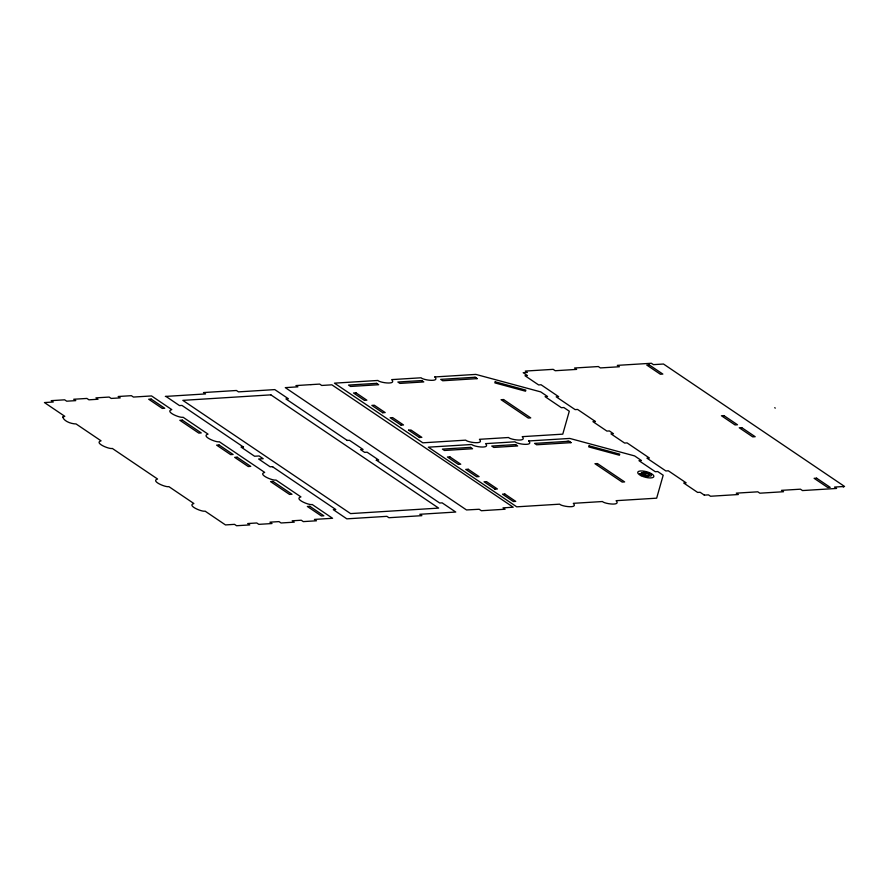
<?xml version="1.0" encoding="UTF-8"?>
<svg xmlns="http://www.w3.org/2000/svg" width="889" height="889" viewBox="0 0 889 889"><rect width="100%" height="100%" fill="white"/><g stroke="black" fill="none" stroke-linecap="round" stroke-linejoin="round"><path stroke-width="1.33" d="M434.788 376.947L475.859 374.402L540.723 391.893L547.557 396.516L545.09 396.672L561.381 407.684L563.848 407.529L569.293 411.207L562.77 434.154L522.199 436.655C527.622 442.111 510.786 439.911 508.53 437.51L479.404 439.31C484.827 444.756 467.981 442.566 465.725 440.155L422.831 442.811L334.453 383.159L377.847 380.459C380.125 382.87 397.039 385.07 391.649 379.614L421.075 377.792C423.353 380.203 440.266 382.403 434.877 376.936M528.677 440.966L569.749 438.433L634.613 455.913L641.447 460.546L638.98 460.691L655.271 471.703L657.738 471.548L663.183 475.226L656.66 498.173L616.088 500.685C621.511 506.13 604.676 503.941 602.42 501.529L573.294 503.33C578.717 508.775 561.87 506.586 559.614 504.174L516.72 506.83L428.342 447.178L471.737 444.489C474.015 446.9 490.928 449.101 485.538 443.633L514.964 441.811C517.242 444.222 534.156 446.422 528.766 440.955M310.928 384.626L295.959 385.582L297.859 386.848L285.302 387.637L466.514 509.953L479.193 509.264L481.36 510.719L505.074 509.23L503.03 507.852L513.209 507.219L331.886 384.826L321.707 385.459L319.684 384.092L310.939 384.637M165.332 396.438L205.548 393.927L203.503 392.56L236.43 390.493L238.474 391.871L274.801 389.604L288.403 398.783L285.936 398.939L347.255 440.433M475.059 377.258L440.7 379.381L442.733 380.759L477.093 378.636L475.059 377.258L477.093 378.658M382.703 412.729L385.181 412.574L374.313 405.228L371.846 405.384L382.759 412.729M401.039 425.12L403.506 424.964L392.649 417.619L390.171 417.774L401.117 425.12M408.507 430.165L410.974 430.02L421.842 437.355L419.364 437.51M595.43 421.508L592.952 421.664L606.898 431.087L609.376 430.932L613.443 433.71L610.987 433.865L624.6 443.055L627.078 442.9L649.392 458.013L646.948 458.157L665.861 470.948L668.339 470.792L686.152 482.849L683.697 483.005L697.643 492.428L700.121 492.273L704.355 495.151M347.01 440.455L349.477 440.299L363.045 449.456L360.578 449.612L364.657 452.368L367.124 452.212L378.703 460.035L376.236 460.18M566.882 441.433L568.938 441.3L570.982 442.655L536.623 444.778L534.589 443.4L568.949 441.277L570.982 442.678M494.929 489.139L497.396 488.994L486.539 481.649L484.061 481.805L495.006 489.139M704.321 495.129L708.489 494.873L710.522 496.251L738.348 494.528L736.303 493.151L757.795 491.817L759.839 493.195L783.531 491.728L781.487 490.35L800.467 489.183L802.5 490.561L836.571 488.45L834.527 487.072L844.55 486.45L663.494 364.023L653.415 364.646L651.381 363.268L617.333 365.368L619.377 366.757L600.364 367.924L598.319 366.546L574.583 368.013L576.617 369.402L555.203 370.724L553.158 369.346L525.321 371.069L527.355 372.447L523.199 372.702L527.455 375.58L525.01 375.736L538.612 384.926L541.09 384.77L558.648 396.672L556.203 396.816L575.116 409.607L577.594 409.451L595.408 421.508M243.542 446.923L241.063 447.078L254.576 456.246L259.099 455.957L263.188 458.713L258.632 458.991L270.156 466.814L272.634 466.669M774.708 407.707L775.297 408.107M408.596 430.165L419.475 437.499M842.905 486.55L843.617 487.028M376.391 460.18L439.688 503.018L442.155 502.863L455.746 512.042L419.819 514.287L421.853 515.664L388.926 517.72L386.893 516.342L346.832 518.843L333.297 509.664L335.775 509.519L272.478 466.681M243.297 446.945L181.978 405.44L179.5 405.584L165.965 396.405M495.217 381.814L494.906 382.903L525.532 391.204L525.832 390.115L495.217 381.814M589.107 445.845L588.796 446.923L619.422 455.224L619.722 454.146L589.107 445.845M62.73 417.085C64.23 421.542 71.387 423.897 76.087 423.953L101.079 440.844C93.556 442.744 109.191 449.412 112.347 448.456L157.597 479.027C150.152 480.96 165.754 487.583 168.899 486.639L193.891 503.53C186.379 505.43 201.97 512.086 205.115 511.153L225.473 524.921L234.529 524.354L236.563 525.732L249.753 524.921L247.709 523.543L256.777 522.976L258.81 524.354L271.99 523.543L269.956 522.165L279.013 521.61L281.057 522.976L294.237 522.165L292.203 520.787L301.26 520.232L303.293 521.61L316.473 520.787L314.439 519.409L332.564 518.287L312.217 504.519C309.061 505.474 293.414 498.807 300.949 496.907L275.968 480.027C272.812 480.982 257.165 474.304 264.7 472.403L219.327 441.755C216.171 442.711 200.525 436.032 208.048 434.132L183.078 417.252C179.922 418.208 164.276 411.54 171.799 409.629L151.552 395.938L133.428 397.061L131.383 395.683L118.204 396.505L120.237 397.883L111.181 398.439L109.147 397.061L95.956 397.872L98.001 399.25L88.933 399.817L86.9 398.439L73.72 399.25L75.754 400.628L66.697 401.195L64.653 399.817L51.229 400.65L53.262 402.017L44.45 402.561L64.819 416.33L62.73 417.085M649.237 364.912L646.77 365.057L660.371 374.236L662.838 374.08L649.237 364.912M376.647 383.348L348.521 385.081L350.566 386.459L378.681 384.715L376.647 383.348M421.73 380.559L397.861 382.026L399.906 383.403L423.775 381.926L421.73 380.559M151.163 399.083L148.696 399.239L162.276 408.418L164.743 408.262L151.163 399.083M270.878 394.86L182.834 400.361L350.588 513.598L438.633 508.097L270.878 394.86M355.989 392.838L353.511 392.994L364.401 400.339L366.846 400.183L355.989 392.838M503.541 399.539L501.074 399.694L528.266 418.052L530.733 417.897L503.541 399.539M182.301 420.13L179.834 420.286L198.769 433.087L201.247 432.932L182.301 420.13M219.083 445L216.616 445.145L230.629 454.623L233.107 454.468L219.083 445M723.913 415.608L721.435 415.763L735.014 424.92L737.481 424.764L723.913 415.608M237.152 457.202L234.685 457.357L248.264 466.536L250.731 466.381L237.152 457.202M741.715 427.62L739.248 427.776L752.716 436.866L755.183 436.71L741.715 427.62M470.537 447.367L442.411 449.112L444.456 450.479L472.57 448.745L470.537 447.367M515.62 444.578L491.75 446.056L493.795 447.434L517.665 445.956L515.62 444.578M449.867 456.868L447.4 457.013L458.291 464.358L460.735 464.214L449.867 456.868M468.203 469.259L465.736 469.414L476.648 476.748L479.071 476.604L468.203 469.259M273.056 481.46L270.578 481.616L289.525 494.417L291.992 494.262L273.056 481.46M597.43 463.558L594.963 463.714L622.156 482.071L624.623 481.916L597.43 463.558M643.803 472.492L642.969 472.537L645.67 473.27A2.545 0.867 15.1 0 1 648.848 474.27A2.545 0.867 15.1 0 1 648.57 475.382L647.248 475.459L649.992 476.126A4.367 1.489 15.1 0 0 650.704 474.282A4.367 1.489 15.1 0 0 645.281 472.492L643.803 472.492M642.791 472.681L641.425 472.77L642.625 473.581L639.68 473.759L646.725 476.526L648.337 476.426L642.791 472.681M643.647 474.259L642.236 474.348L645.436 475.471L643.647 474.259M504.863 494.04L502.485 494.184L513.364 501.529L515.731 501.385L504.863 494.04M309.839 506.33L307.361 506.474L321.385 515.953L323.852 515.798L309.839 506.33M816.591 478.171L814.124 478.315L827.715 487.494L830.182 487.339L816.591 478.171M641.136 475.726A8.334 2.834 15.1 0 0 653.848 476.615A8.334 2.834 15.1 0 0 642.425 470.981A8.334 2.834 15.1 0 0 641.136 475.726"/></g></svg>
